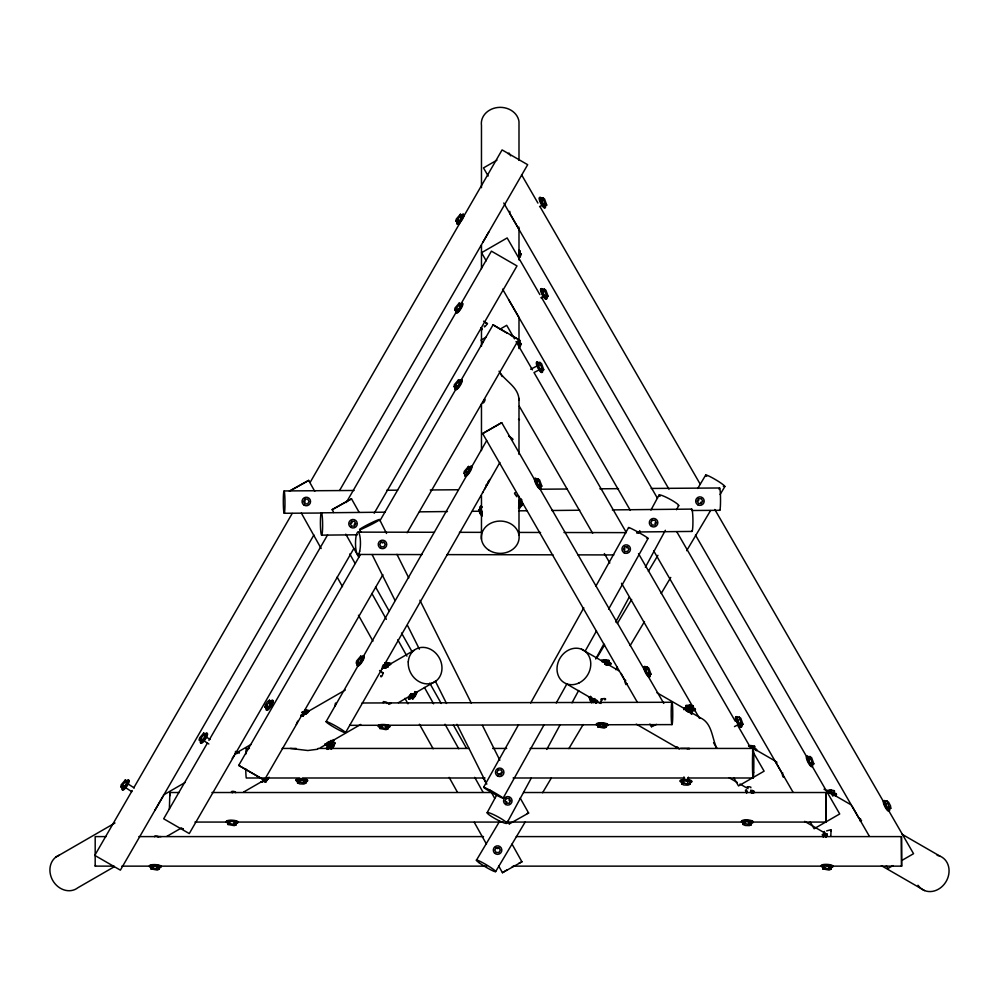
<?xml version="1.0" encoding="UTF-8"?>
<svg xmlns="http://www.w3.org/2000/svg" width="999" height="999" viewBox="0 0 999 999"><rect width="100%" height="100%" fill="white"/><g stroke="black" fill="none" stroke-linecap="round" stroke-linejoin="round"><path stroke-width="1.5" d="M169.368 809.115L169.88 792.519L179.233 792.519M518.993 399.925C518.618 387.425 506.231 381.768 500.012 372.752M480.307 512.862L481.968 514.585L480.357 513.086M518.918 227.135L518.843 229.083L509.977 213.724L509.79 211.313M150.936 868.893L151.061 866.583L152.997 865.733L157.143 865.883L159.353 866.895L159.228 869.192L157.293 870.054L150.936 868.893L152.884 868.031L159.228 869.192M152.884 868.031L152.997 865.733M157.03 868.193L157.143 865.883M227.897 824.475L228.022 822.177L229.957 821.315L234.103 821.478L236.313 822.477L236.189 824.787L234.253 825.636L227.897 824.475L229.845 823.626L236.189 824.787M229.845 823.626L229.957 821.315M235.377 753.87L235.502 751.36M233.991 823.775L234.103 821.478M297.502 782.866L297.615 780.569L299.55 779.707L303.696 779.869L305.906 780.881L305.794 783.179L303.846 784.028L299.7 783.878L297.502 782.866L299.438 782.017L305.794 783.179M299.438 782.017L299.55 779.707M302.635 712.537L304.97 712.262L305.107 709.752L308.766 710.426L308.928 711.5M303.584 782.167L303.696 779.869M379.732 728.483L379.845 726.41L381.78 725.549L385.926 725.711L388.136 726.723L388.024 728.795L386.089 729.645L379.732 728.483L381.68 727.634L388.024 728.795M381.68 727.634L381.78 725.549M386.863 664.847L386.975 662.587L390.646 663.249L390.796 664.335M385.826 727.784L385.926 725.711M597.827 726.91L597.926 724.799L599.875 723.938L606.218 725.099L606.118 727.222L604.183 728.071L597.827 726.91L599.762 726.061L606.118 727.222M599.762 726.061L599.875 723.938M600.923 703.446L601.148 698.863M605.019 662.025L605.132 659.715L608.803 660.389L608.953 661.463M603.908 726.211L604.02 724.1M608.803 660.389L608.691 662.699L606.243 662.25M681.68 783.978L681.805 781.493L683.741 780.631L687.886 780.793L690.097 781.792L689.972 784.29L688.024 785.139L683.878 784.989L681.68 783.978L683.616 783.129L689.972 784.29M685.926 708.204L686.051 705.481L689.572 705.082L693.244 705.756L693.393 706.83M683.616 783.129L683.741 780.631M683.803 779.957L683.953 776.885M689.435 707.804L689.572 705.082M687.762 783.278L687.886 780.793M688.249 780.244L688.411 777.16M691.558 714.06L691.795 709.44M693.106 708.466L693.244 705.756M743.006 824.45L743.131 821.965L745.067 821.103L749.213 821.265L751.423 822.264L751.298 824.762L749.362 825.611L745.217 825.461L743.006 824.45L744.942 823.601L751.298 824.762M744.942 823.601L745.067 821.103M750.761 748.276L750.898 745.554L754.57 746.228L754.72 747.302M749.088 823.75L749.213 821.265M754.432 748.938L754.57 746.228M822.764 868.893L822.889 866.395L824.824 865.546L828.97 865.696L831.18 866.707L831.056 869.192L829.12 870.054L822.764 868.893L824.699 868.031L831.056 869.192M824.699 868.031L824.824 865.546M830.519 792.707L830.656 789.997L834.327 790.659L834.477 791.732M828.845 868.193L828.97 865.696M830.806 835.913L831.106 829.757M834.19 793.381L834.327 790.659M326.985 744.979L327.235 743.706M327.222 745.129L329.158 741.932M330.169 741.72L328.172 745.754M330.706 742.195C330.894 743.443 327.947 747.302 327.997 744.767M331.668 742.819C331.468 745.254 331.968 740.883 330.269 743.643M330.257 741.832L332.005 743.78M519.18 501.635L519.043 502.297M126.324 784.277L126.324 782.891M270.18 703.246L270.579 704.095M270.717 703.433L269.068 706.343M329.982 745.067L328.646 745.616A2.535 0.649 -57.1 0 0 330.482 742.981C332.305 741.395 329.757 746.94 328.421 745.903M461.401 217.607L461.376 218.044M457.817 386.188L457.105 385.989M460.127 383.179L460.002 383.841M784.165 776.623L783.166 777.01L782.567 775.736A2.535 1.149 86.5 0 1 782.504 773.938L782.504 773.376A2.285 0.849 71 0 1 782.679 772.702M120.941 786.95L121.166 784.852L125.35 779.932L127.447 781.28L127.223 783.391L125.012 786.9L123.039 788.311L120.941 786.95L125.125 782.03L125.35 779.932M199.3 740.097L199.538 737.999L203.721 733.079L205.806 734.427L205.582 736.538L201.398 741.458L199.3 740.097L203.484 735.177L203.721 733.079M265.022 707.23L265.247 705.119L267.457 701.61L269.43 700.199L271.528 701.548L271.291 703.658L269.093 707.167L267.108 708.578L265.022 707.23L269.206 702.309L269.43 700.199M267.108 708.578L267.345 706.468M356.368 663.136L356.593 661.038L360.776 656.118L362.562 657.267L362.325 659.365L360.115 662.886L358.142 664.285L356.368 663.136L360.552 658.216L360.776 656.118M455.969 221.278L456.206 219.168L460.389 214.248L462.325 215.497L462.1 217.607L459.89 221.116L457.917 222.527L455.969 221.278L460.152 216.358L460.389 214.248M454.77 310.127L454.995 308.029L459.178 303.109L461.151 304.383L460.926 306.493L458.716 310.002L456.743 311.413L454.77 310.127L458.941 305.207L459.178 303.109M454.158 386.788L454.383 384.677L458.566 379.757L460.502 381.019L460.277 383.117L458.066 386.638L456.093 388.037L454.158 386.788L458.341 381.868L458.566 379.757M464.048 473.489L464.285 471.378L468.469 466.458L470.204 467.582L469.98 469.692L467.769 473.201L465.796 474.612L464.048 473.489L468.231 468.568L468.469 466.458M234.353 755.157L232.23 758.403M627.047 683.791L625.936 684.615L625.199 682.754A2.298 0.849 71 0 1 624.962 680.769L625.262 680.344A2.21 0.824 71 0 1 625.749 680.494M106.106 836.6L95.192 836.6L95.18 866.121L114.048 866.145M95.33 866.145L95.479 865.171M481.855 514.697L482.08 514.185M746.753 791.707L746.64 792.482M823.438 836.45L823.688 836.151M826.598 834.003L826.61 835.152M901.448 836.6L901.585 866.145L901.448 836.6L516.258 836.6M542.994 204.008L541.883 200.499M536.875 481.543L536.888 482.13M825.848 792.519L825.998 822.065L825.848 792.519L523.576 792.519M484.29 326.049L484.453 326.973L485.989 325.499A2.21 0.824 -49 0 0 486.85 323.264A2.285 0.849 -49 0 0 485.964 323.376M482.929 402.222C482.967 405.469 486.813 397.277 484.115 399.762M519.967 345.879L519.905 344.755M326.336 743.693L326.511 744.667M326.573 743.843L326.448 744.505L328.671 741.633M326.998 743.556L327.372 745.179L329.732 741.87M327.759 744.617L327.635 745.279L329.995 741.733A2.535 0.649 -57.1 0 1 328.296 744.792A2.535 0.649 -57.1 0 1 327.123 744.954M329.495 741.708L327.135 745.017M331.293 743.318L331.356 742.494L330.657 743.244M331.768 743.631L331.518 742.719L328.571 745.941M518.893 504.108L519.805 502.035L518.931 501.648A2.535 0.649 -57.1 0 1 519.005 503.409M204.982 736.6L203.696 738.81M459.365 308.304L460.227 306.493M460.202 306.93L460.177 306.031M361.626 659.365L361.413 660.252M458.042 385.814L459.577 383.117M469.255 470.117L468.943 469.33M519.68 502.697L519.505 501.723M297.665 721.141L296.503 724.063A2.185 0.799 -70 0 1 296.216 724.412M388.361 663.299L389.36 663.86L388.174 663.199M334.028 744.892L332.355 747.564L331.268 747.751A2.535 0.649 -57.1 0 1 330.756 747.764M861.563 820.454L860.389 821.303L859.677 818.793M482.554 492.819L489.735 479.47M461.288 217.994L460.939 218.981M361.526 659.752L361.151 660.739M328.921 741.782L326.273 744.517M330.632 743.456L330.644 742.032M333.678 744.854L333.229 745.791M333.728 745.466L334.028 744.63L333.167 746.44A2.535 0.649 -57.1 0 0 333.953 744.792M415.047 694.892L415.359 693.793A2.535 0.649 -57.1 0 1 415.072 694.755M519.055 502.872L518.843 501.985M264.673 781.792L265.684 782.205L269.031 777.197M519.905 257.392L521.316 254.146L519.205 252.784M331.531 745.004L332.929 741.758L335.214 743.231L331.393 749.325L329.108 747.839L331.531 745.004L333.816 746.478M519.917 347.028L521.316 343.793L519.155 342.395M411.9 698.476L412.899 698.875L415.322 696.041L416.72 692.794L414.785 691.545M518.493 508.116L519.492 508.516L522.852 503.508M415.147 695.354L415.497 693.743M126.798 784.577L126.236 785.564M519.605 256.231L519.043 257.218A2.535 0.649 -57.1 0 0 519.63 256.081M459.278 383.953L458.716 384.94M519.83 346.016L519.268 347.003M469.455 470.829L468.893 471.803M330.869 743.618L330.544 744.755M330.856 744.255L331.119 742.344L330.132 742.919M519.005 503.484L519.555 501.81M487.15 812.674L496.79 794.879M638.336 533.341L639.81 530.606M650.936 510.064L659.078 495.005M506.793 823.313A11.164 1.486 28.4 0 0 492.707 814.222A11.164 1.486 28.4 0 0 491.421 816.445A11.164 1.486 28.4 0 0 506.793 823.313L531.243 778.134M546.803 749.375L560.152 724.725M572.002 702.821L578.671 690.496M595.716 659.003L603.871 643.943M615.721 622.027L629.07 597.39M645.366 567.257L665.371 530.294M676.498 509.752L678.721 505.644M483.616 787.299L518.531 724.737M530.681 702.971L583.803 607.779M595.953 586.026L628.583 527.547M503.121 798.176A11.164 0.637 29.2 0 0 488.773 789.547A11.164 0.637 29.2 0 0 488.211 790.484A11.164 0.637 29.2 0 0 503.121 798.176L544.105 724.737M556.243 702.984L566.87 683.94M585.089 651.298L596.478 630.906M608.616 609.14L648.089 538.424M488.848 231.88L482.829 242.345M326.111 721.64L357.767 666.233M363.161 656.78L466.608 475.711M471.241 467.594L486.675 440.571M345.504 732.717A11.164 0.974 29.7 0 0 331.381 723.676A11.164 0.974 29.7 0 0 330.544 725.137A11.164 0.974 29.7 0 0 345.504 732.717L482.904 492.195M484.453 489.485L499.887 462.462M132.23 790.509L94.78 855.381L120.38 870.154L313.886 534.989M133.791 787.799L292.195 513.461M310.14 482.38L459.952 222.902M463.848 216.134L502.085 149.912L527.672 164.698L339.635 490.397M207.38 743.106L163.686 818.793L189.273 833.566L353.921 548.389M208.941 740.396L327.547 534.964M346.266 502.534L456.293 311.975M460.976 303.858L491.408 251.149L516.995 265.934L374.2 513.249M382.917 574.7L264.323 780.132L238.699 765.396L360.414 554.57M379.92 520.779L456.393 388.336M460.289 381.581L493.069 324.825L518.681 339.548L407.105 532.804M267.919 778.671L265.909 780.843L267.757 778.82A2.535 0.649 -57.1 0 1 267.395 779.295M519.73 346.353L519.118 347.327M521.74 504.994L519.617 507.105L521.578 505.157A2.535 0.649 -57.1 0 1 519.28 507.105M154.82 810.426L162.949 796.415M476.448 860.189L499.525 821.415M596.64 658.279L604.595 644.904M617.332 623.513L631.655 599.45M648.376 571.366L657.929 555.319M697.727 488.461L705.681 475.087M495.629 871.615L525.087 822.14M542.594 792.719L551.348 778.009M568.868 748.588L583.191 724.525M595.928 703.134L597.514 700.449M615.821 669.692L617.419 667.02M630.157 645.629L644.48 621.565M661.201 593.481L670.754 577.434M686.663 550.686L710.551 510.576M720.104 494.53L724.874 486.501M125.961 784.702L125.325 785.664M126.061 784.764L124.388 786.6M519.355 346.353L519.043 346.853A2.535 0.649 -57.1 0 0 519.33 346.278M267.22 779.17L267.52 778.671A2.535 0.649 -57.1 0 1 267.145 779.145M468.731 471.004L467.42 472.702M468.806 471.053L466.995 473.051M361.076 660.689L360.439 661.65M521.191 504.895L520.879 505.394A2.535 0.649 -57.1 0 0 521.178 504.82M411.101 694.13L411.413 693.643A2.535 0.649 -57.1 0 0 411.101 694.218L411.438 693.643M412.362 693.818L410.527 695.729A2.535 0.649 -57.1 0 0 411.113 696.053L412.125 695.042M410.601 695.903L412.587 693.968M519.118 257.692L519.905 255.107M331.056 744.817L330.394 745.729M414.86 695.853L413.024 697.464A2.535 0.649 -57.1 0 0 413.673 696.865M460.626 219.48L459.041 220.916M518.931 257.829L519.83 256.381A2.535 0.649 -57.1 0 1 518.831 257.879M265.796 780.768L267.457 779.32M330.344 744.617L329.558 745.953M329.795 746.103L331.131 744.43L330.357 745.941M330.931 745.679L331.268 745.217A2.535 0.649 -57.1 0 1 330.819 745.716M521.278 505.644L519.555 506.93M412.287 694.455L410.564 695.741M414.685 696.003L413.024 697.464L414.348 696.478A2.535 0.649 -57.1 0 0 414.635 696.003M235.776 792.657L235.339 791.982M302.847 714.422L305.794 713.786M303.022 715.771L302.872 714.834L304.046 714.522M385.914 667.632L385.052 667.794A2.535 0.649 2.9 0 1 384.84 666.92A2.535 0.649 2.9 0 1 387.749 666.795L385.102 666.845L384.94 667.894M384.702 667.819L385.939 667.17M606.381 663.311L604.695 663.149L607.142 663.536L606.992 664.385L605.019 663.636L606.967 664.859M687.312 709.765L690.247 709.39L691.758 710.326M691.62 712.874L691.583 713.723M831.455 793.805A2.535 0.649 2.9 0 1 832.754 794.854C831.568 793.094 833.353 794.942 832.579 795.504M832.854 794.954L832.829 795.516A2.535 0.649 2.9 0 0 831.418 794.38M333.579 512.499L332.305 509.465L351.511 498.826L359.141 512.362M351.511 498.826L332.055 509.79M637.437 702.422L482.604 433.504L501.698 422.652L535.202 480.694M501.698 422.652L482.355 433.816M385.327 666.845L384.877 666.233L387.125 665.946M605.794 664.422L607.18 664.81A2.535 0.649 2.9 0 0 607.205 664.073L607.367 663.836A2.535 0.649 2.9 0 0 604.62 663.436M507.642 821.303L509.428 823.688M520.229 798.139L528.621 813.036L509.165 824M649.912 724.025L651.46 726.723L654.095 724.725M266.883 779.632L266.221 780.369M520.541 505.856L519.88 506.593M520.741 505.981L520.079 506.718M330.032 743.481L330.369 743.081A2.535 0.649 -57.1 0 0 330.257 741.758M332.829 746.915L332.168 747.639L332.829 746.915A2.535 0.649 -57.1 0 1 332.342 747.414M410.139 695.541L411.65 694.043A2.535 0.649 -57.1 0 1 411.226 694.567M459.577 309.116L458.916 309.84M621.091 673.351L625.037 680.606M265.01 778.833L263.399 780.719L265.684 782.205M412.25 695.516L411.613 696.128L412.187 695.704M410.152 695.629A2.535 0.649 -57.1 0 0 410.839 695.029L412.237 693.731L410.339 695.679M593.431 699.013A2.535 0.649 62.9 0 0 595.367 700.699L594.305 700.823L592.931 698.651L593.98 700.024M746.615 791.121L746.815 792.756L746.802 791.146M823.563 835.564L823.576 836.7L823.738 835.589M326.785 743.631L325.949 744.255M330.856 743.381L331.68 742.756M331.094 743.531L331.918 742.919M331.331 743.693L332.155 743.069A2.535 0.649 -57.1 0 0 331.481 743.593M410.776 694.792L410.04 695.479M330.182 742.931L330.969 742.294M412.013 695.591L411.376 696.116M542.994 291.82L543.006 292.957M538.998 485.364L538.561 485.239M830.693 831.018L831.068 830.544A2.185 0.799 -10 0 0 830.082 829.957L826.635 830.881M314.747 491.308L308.654 480.407L289.535 491.196M498.638 865.896L502.447 872.701L507.18 869.754M512.025 844.105L521.928 861.812L502.447 872.701M482.067 516.246L479.957 513.399L478.708 509.89L479.557 509.215M589.934 696.803L589.073 697.477L591.733 702.884M746.303 789.635L745.454 790.309L746.29 792.644M823.226 837.1L822.389 834.752L823.251 834.078M832.704 795.416L832.791 795.104A2.535 0.649 2.9 0 0 831.43 794.093M410.926 694.892L410.04 695.479M332.168 743.306L331.568 743.843L331.593 742.644M411.151 694.717L412.15 693.681A2.535 0.649 -57.1 0 1 409.927 695.816M458.091 309.702L458.778 309.228L457.954 309.852M268.843 706.73L268.019 706.755M382.005 672.789L382.829 673.064A2.36 0.862 -70 0 1 382.417 675.162L381.905 676.136A2.185 0.799 -70 0 1 380.894 676.71L380.681 676.148A2.36 0.862 -70 0 1 380.681 675.699M289.448 491.058L308.654 480.407M518.631 339.585L510.601 335.164M238.699 765.396L264.323 780.132M496.953 160.14L483.491 167.907L488.174 176.011M508.154 153.671L509.09 153.134L510.639 155.832M486.138 337.187L481.106 340.097L482.667 342.794M499.712 329.345L506.705 325.312L514.497 338.823M55.707 857.217L114.972 823.001M163.461 795.004L185.015 782.554M234.852 753.783L251.011 744.455M300.849 715.671L345.304 690.009M381.668 669.018L413.998 650.349M114.261 866.745L77.885 887.736A18.906 16.159 60 0 1 52.722 880.419A18.906 16.159 60 0 1 59.378 855.144M166.783 836.413L181.606 827.859M243.569 792.082L267.807 778.084M320.342 747.764L360.751 724.425M398.464 702.659L436.188 680.881M892.994 865.571L887.961 868.468L886.4 865.771M902.334 860.176L913.548 853.695L888.611 810.501M512.025 866.995L514.56 865.584M656.555 724.375L651.46 726.723M542.832 197.74L540.759 198.813L540.983 201.224L542.919 204.895L544.63 206.144L546.715 205.07L544.542 198.988L542.832 197.74L545.004 203.821L546.715 205.07M540.983 201.224L543.069 200.15M539.56 206.581L542.307 205.182M542.919 204.895L545.004 203.821M544.23 289.036L542.145 290.097L542.382 292.52L544.318 296.179L546.028 297.44L548.114 296.366L545.941 290.284L544.23 289.036L546.403 295.117L548.114 296.366M542.382 292.52L544.467 291.446M540.958 297.877L543.706 296.466M544.318 296.179L546.403 295.117M539.847 362.375L537.874 363.399L538.099 365.809L540.047 369.48L541.758 370.729L543.731 369.717L541.558 363.636L539.847 362.375L542.02 368.469L543.731 369.717M530.669 369.243L537.462 365.759M538.099 365.809L540.072 364.797M539.448 369.755L534.003 372.54L626.048 532.03M540.047 369.48L542.02 368.469M537.924 478.796L536.038 479.757L536.276 482.18L538.211 485.839L539.922 487.1L541.808 486.126L539.635 480.044L537.924 478.796L540.097 484.877L541.808 486.126M478.708 509.89L480.756 508.828L482.017 512.35L479.957 513.399M536.276 482.18L538.161 481.206M538.211 485.839L540.097 484.877M647.14 666.97L645.292 667.919L645.529 670.341L647.464 674L649.175 675.262L651.023 674.313L648.851 668.231L647.14 666.97L649.313 673.051L651.023 674.313M645.529 670.341L647.377 669.392M590.334 700.986L592.345 699.949L593.756 701.847M647.464 674L649.313 673.051M739.123 717.045L737.062 718.094L737.299 720.504L739.235 724.175L740.946 725.424L742.994 724.375L740.833 718.293L739.123 717.045L741.295 723.126L742.994 724.375M737.299 720.504L739.347 719.455M734.465 726.598L738.611 724.462M739.235 724.175L741.295 723.126M518.968 863.211L521.928 861.812M809.952 756.505L807.891 757.567L808.129 759.977L810.064 763.648L811.775 764.897L813.835 763.848L811.663 757.766L809.952 756.505L812.125 762.587L813.835 763.848M808.129 759.977L810.177 758.928M810.064 763.648L812.125 762.587M886.887 800.948L884.839 802.01L887.012 808.091L888.71 809.34L890.771 808.291L890.534 805.868L888.598 802.209L886.887 800.948L889.06 807.042L890.771 808.291M822.389 834.752L824.637 833.603M885.064 804.42L887.124 803.371M887.012 808.091L889.06 807.042M384.865 666.495L388.211 666.358M384.827 667.207L385.951 666.932M384.802 667.682L385.926 667.394M302.909 715.321L303.159 715.209A2.535 0.649 2.9 0 1 303.921 714.322M302.897 715.584L303.147 715.471A2.535 0.649 2.9 0 1 303.908 714.585M603.159 660.801L606.942 660.789M691.708 710.177L688.049 709.69L687.312 710.764M691.945 710.077A2.535 0.649 2.9 0 0 689.048 709.103A2.535 0.649 2.9 0 0 687.662 710.102L687.849 710.776M687.387 710.476L687.637 710.351A2.535 0.649 2.9 0 1 689.035 709.39A2.535 0.649 2.9 0 1 691.932 710.364M691.92 710.651A2.535 0.649 2.9 0 0 689.01 709.665A2.535 0.649 2.9 0 0 687.624 710.676L687.374 710.751A2.535 0.649 2.9 0 1 690.584 710.651A2.535 0.649 2.9 0 1 691.87 711.5M691.246 713.423L690.596 712.886M382.13 726.061L381.993 726.723M299.65 780.444L303.434 780.419M153.084 866.458L154.77 866.046M745.167 821.715L746.29 821.44M750.873 787.811C752.235 786.45 744.717 786.375 747.801 787.462M527.172 813.511L528.621 813.036M410.951 696.066L411.176 695.978A2.535 0.649 -57.1 0 0 412.762 693.993M330.269 742.082L328.097 745.641M687.749 705.794L691.246 705.806M828.833 790.709L832.329 790.721M303.259 713.373L304.121 713.211M688.561 709.015L687.362 709.914L691.745 710.614M687.337 710.202L691.683 710.739M687.624 710.639L691.158 710.739L691.683 711.738M600.224 724.55L601.086 724.3M153.734 866.133L152.984 866.495M745.416 821.715L746.84 821.415M317.719 749.225L307.842 750.511L290.484 748.476M687.125 748.763L688.811 748.613A2.185 0.799 -10 0 1 689.585 748.813M303.946 712.799L303.496 712.874A2.535 0.649 2.9 0 0 303.022 712.924M604.295 660.289L603.096 660.863L604.632 660.214L607.517 660.876L603.159 660.863M603.783 660.826L605.968 660.814M306.331 713.573L302.909 714.01M304.083 713.998L302.959 714.285L304.071 714.26M688.736 705.669L687.861 705.818L690.958 705.806L689.285 705.644M687.986 710.826L691.658 711.313M687.974 711.101L691.645 711.588M687.961 711.388L691.658 712.312M687.949 711.675L691.608 712.162M829.819 790.571L828.945 790.733L832.042 790.709L830.943 790.571M304.108 713.436L302.984 713.761L303.084 714.722A2.535 0.649 2.9 0 1 302.809 714.035A2.535 0.649 2.9 0 1 305.232 713.786M384.64 662.849L386.975 662.587M605.132 659.715L601.623 660.114L601.773 661.188M748.563 745.828L750.898 745.554M830.656 789.997L827.147 790.396L827.297 791.47M603.508 698.651L604.607 698.613M691.783 708.766C692.382 709.939 686.488 708.778 687.362 709.59M601.086 724.387L604.27 724.849M300.761 780.157L301.898 780.157M154.208 866.17L157.205 866.57M680.594 748.476L689.41 748.476M321.403 512.824L385.202 512.175M419.43 511.838L447.44 511.55M472.327 511.301L480.107 511.226M519.018 510.839L526.798 510.751M551.685 510.501L579.695 510.227M612.375 509.902L691.72 509.103M321.628 535.152A11.164 1.099 89.4 0 0 322.415 518.406A11.164 1.099 89.4 0 0 320.504 518.394A11.164 1.099 89.4 0 0 321.628 535.152L357.417 534.79M637.487 531.98L691.945 531.431M284.078 490.946L354.071 490.472M386.738 490.247L397.627 490.172M430.294 489.96L458.291 489.76M540.734 489.198L567.182 489.023M599.837 488.798L618.506 488.673M651.173 488.449L719.617 487.987M284.228 513.274A11.164 0.837 89.6 0 0 284.827 496.54A11.164 0.837 89.6 0 0 283.391 496.528A11.164 0.837 89.6 0 0 284.228 513.274L321.553 513.024M691.77 510.501L719.767 510.314M157.33 836.625L161.089 836.625M362.05 702.984L671.952 702.272M349.65 725.336L379.233 725.274M388.574 725.249L597.252 724.774M606.593 724.75L672.002 724.612A11.164 0.774 89.9 0 0 672.639 707.854A11.164 0.774 89.9 0 0 671.291 707.854A11.164 0.774 89.9 0 0 672.002 724.612M246.291 748.438L249.413 748.438M282.155 748.438L296.191 748.438M318.019 748.438L469.28 748.438M492.669 748.438L506.693 748.438M530.094 748.438L753.071 748.438M299.475 777.996L246.466 777.996A14.885 0.687 -90 0 1 245.742 768.805M302.597 777.996L485.039 777.996M513.099 777.996L684.627 777.996M687.749 777.996L753.234 777.996M211.95 792.519L492.407 792.519M194.955 822.065L227.685 822.065M237.025 822.065L503.471 822.065M506.58 822.065L743.418 822.065M752.759 822.065L825.998 822.065M138.861 836.6L483.504 836.6M121.841 866.145L149.912 866.145M160.827 866.145L486.763 866.145M513.274 866.145L822.052 866.145M832.966 866.145L901.585 866.145M358.004 532.13L434.465 532.267M459.428 532.317L481.268 532.355M518.718 532.43L540.559 532.467M563.96 532.517L626.373 532.629M357.967 554.457L421.94 554.582M446.903 554.62L552.996 554.82M577.971 554.87L613.848 554.932M604.682 663.386L607.317 663.96M604.67 663.636L607.305 664.198M304.658 713.448L306.331 713.611M601.635 724.362L603.746 724.65M746.84 821.528L748.963 821.702M826.598 865.971L828.271 866.133M305.17 710.252L307.392 710.751M387.699 666.033L384.877 666.271L384.965 667.419M689.71 708.778L691.745 709.615M689.535 712.175L691.583 712.724M305.394 710.326L306.93 710.589M305.382 710.589L306.481 710.464M686.088 780.956L687.187 781.218M747.414 821.553L748.513 821.69M155.345 866.17L156.88 866.433M482.067 514.585L481.168 514.223M595.317 699.874L595.829 700.311L595.117 699.987M595.591 700.561L594.03 698.726L594.73 699.025M826.772 834.315L826.76 836.3M751.548 746.091L753.246 746.69M826.685 833.69A2.535 0.649 62.9 0 0 826.697 834.352L826.56 835.763A2.535 0.649 62.9 0 1 826.548 833.828M605.869 662.986L607.592 664.772A2.535 0.649 2.9 0 0 605.894 664.235M605.806 664.185L607.092 664.535M690.097 712.512L691.57 713.011M388.199 666.595L384.99 666.945M751.748 746.465L753.034 746.815A2.535 0.649 2.9 0 0 751.835 746.54M827.746 865.933L829.257 866.695M304.97 712.262L307.417 712.712M236.726 751.585L239.173 752.035L239.323 753.109M169.88 792.519L170.33 795.566M519.305 501.598L518.956 501.423A2.535 0.649 -57.1 0 1 519.093 502.734M606.743 664.872L605.781 664.672A2.535 0.649 2.9 0 1 606.455 664.822M388.349 663.536L389.36 663.848M831.855 794.392L832.816 794.804M687.187 781.106L688.136 781.63M385.227 726.048L385.989 726.398M302.997 780.194L303.758 780.556M602.097 700.336L601.485 699.35A2.36 0.862 -10 0 1 603.384 698.601M237.175 752.085L237.637 752.796A2.535 0.649 2.9 0 0 237.025 752.672M520.304 253.746L521.316 254.146M520.317 343.381L521.316 343.793M518.493 419.255L519.492 419.667M415.721 692.394L416.72 692.794M334.215 742.831L335.214 743.231M605.844 663.898L607.579 664.747M607.08 664.772L606.755 664.635A2.535 0.649 2.9 0 0 607.392 663.91M687.674 709.827A2.535 0.649 2.9 0 1 687.724 708.953A2.535 0.649 2.9 0 1 691.133 709.04L691.758 709.327M237.312 752.459L237.837 752.746A2.535 0.649 2.9 0 0 237.038 752.409M690.734 713.536A2.535 0.649 2.9 0 1 691.595 713.823L691.545 713.573M158.366 836.638L156.843 836.088A2.21 0.824 11 0 0 154.483 836.463A2.285 0.849 11 0 0 154.52 836.687M595.229 699.7L595.991 700.174A2.535 0.649 62.9 0 1 595.679 699.912M776.972 762.237L775.249 761.338L782.504 773.938M507.33 333.291L500.736 329.458M581.568 649.225L619.28 670.991M656.992 692.769L700.099 717.657M748.588 745.654L775.536 761.213M824.025 789.21L850.961 804.757M902.147 834.315L939.859 856.081M566.221 683.703L599.887 703.134M636.263 724.138L679.37 749.025M729.208 777.796L737.287 782.467M739.984 784.015L748.064 788.686M750.749 790.234L754.794 792.569M804.632 821.353L826.185 833.79M881.418 865.671L924.512 890.559M499.775 328.896L493.069 324.825M700.311 717.781C712.262 723.226 711.85 737.874 716.695 748.064M460.152 216.358L462.1 217.607M457.954 219.867L459.89 221.116M458.941 305.207L460.926 306.493M483.616 321.178L487.524 323.701M456.743 308.728L458.716 310.002M458.341 381.868L460.277 383.117M456.131 385.389L458.066 386.638M468.231 468.568L469.98 469.692M520.004 504.445L521.915 505.681M466.021 472.077L467.769 473.201M360.552 658.216L362.325 659.365M379.558 670.529L383.404 673.014M415.322 696.041L413.374 694.78L410.964 697.627L412.899 698.875M358.341 661.738L360.115 662.886M269.206 702.309L271.291 703.658M266.995 705.818L269.093 707.167M203.484 735.177L205.582 736.538M206.131 736.925L210.015 739.422M265.809 777.884L268.094 779.357M201.286 738.698L203.371 740.047M203.659 740.634L208.841 743.98M125.125 782.03L127.223 783.391M127.772 783.765L134.241 787.949M122.914 785.551L125.012 786.9M125.3 787.487L131.768 791.67M595.204 700.636L593.831 698.838A2.535 0.649 62.9 0 0 595.741 700.749A2.535 0.649 62.9 0 1 594.28 698.588M594.992 700.749L593.618 698.938M739.497 723.626L739.31 723.288M860.801 819.305L858.815 817.931L852.097 806.28M753.171 790.796L753.758 791.658L752.447 790.559M515.372 492.907L514.797 492.807A2.185 0.799 50 0 0 514.785 493.956L516.858 496.765L516.695 495.104M607.105 664.298L607.33 664.834A2.535 0.649 2.9 0 0 605.881 664.472M303.047 715.247L303.197 714.422A2.535 0.649 2.9 0 1 303.184 713.648A2.535 0.649 2.9 0 1 306.493 713.686M752.634 790.796L753.795 792.057M753.721 791.683L752.934 790.921A2.535 0.649 62.9 0 0 753.683 791.92M595.017 699.475L594.143 698.676A2.535 0.649 62.9 0 0 595.829 700.774M591.858 702.197L590.259 699.637M538.049 485.502L537.474 484.827M753.333 792.294L752.197 790.646A2.535 0.649 62.9 0 0 753.795 792.657M753.096 792.419L751.96 790.771M752.859 792.532L751.723 790.883A2.535 0.649 62.9 0 0 753.059 792.719M752.634 792.657L751.248 790.484M752.397 792.769L751.023 790.609M591.533 701.81L590.671 700.449M592.02 701.985L591.158 700.848M887.087 807.204L885.801 804.819M540.022 368.631L539.16 367.27M591.957 701.598L591.371 700.749M480.706 327.784L482.117 329.682M751.598 792.219L750.786 790.721M751.36 792.344L750.786 791.37A2.535 0.649 62.9 0 0 751.81 792.869M481.093 513.736L480.519 512.749M594.817 699.6L594.243 698.626M593.468 699.675L594.742 700.986L594.73 699.849M593.556 700.237L592.981 699.263M593.056 699.887L592.769 699.375A2.535 0.649 62.9 0 0 594.368 701.385M544.093 294.905L543.294 293.406M809.04 760.863L809.752 762.412M537.986 484.565L537.187 483.066M521.553 174.738L537.924 203.084M540.259 207.13L700.024 483.841M714.822 509.49L883.166 801.061M503.758 203.009L668.968 489.173M695.466 535.064L869.255 836.076M539.86 294.593L507.155 237.937L481.555 252.71L486.226 260.814M541.421 297.29L657.467 498.289M676.935 532.017L807.005 757.292M811.675 765.396L839.709 813.96L814.123 828.733L810.226 821.99M502.584 289.136L630.319 510.364M653.683 550.836L793.094 792.307M516.058 341.533L532.442 369.905M638.523 553.646L735.252 721.178M737.587 725.224L750.848 748.189M752.409 750.898L764.11 771.166L738.523 785.938L733.84 777.834M499.05 371.166L502.172 376.573M519.33 406.293L592.657 533.291M604.358 553.558L609.815 563.011M621.515 583.279L699.512 718.381M713.561 742.707L716.683 748.114M539.098 487.437L644.305 669.667M648.201 676.41L663.786 703.408M508.791 299.825L518.993 317.52L518.993 348.614M345.791 534.165L358.778 557.192M375.574 586.987L389.31 611.363M401.523 633.041L412.212 651.997M429.77 683.154L441.221 703.471M453.434 725.137L466.421 748.164M483.216 777.959L486.263 783.378M490.084 790.147L494.667 798.276M349.787 553.97L355.12 563.498M371.878 593.468L386.351 619.343M397.777 639.785L406.918 656.131M424.438 687.449L433.578 703.796M445.005 724.238L458.716 748.75M474.712 777.359L483.091 792.344M301.348 513.099L321.154 548.526M337.15 577.122L342.482 586.663M358.479 615.259L372.952 641.146M404.945 698.351L407.992 703.808M419.418 724.238L433.129 748.75M449.125 777.359L457.505 792.344M474.263 822.302L486.451 844.105M542.407 203.147L541.895 202.11M738.723 722.439L738.024 720.903M538.985 368.007L538.473 366.97M752.422 790.534L753.795 792.332A2.535 0.649 62.9 0 1 752.472 790.496M646.865 672.302L646.353 671.266M379.583 519.555L386.526 533.466M396.953 554.333L408.778 577.984M419.905 600.249L471.341 703.196M482.467 725.461L499.85 760.239M359.603 529.545L360.989 532.33M372.115 554.582L395.055 600.499M407.567 625.536L419.393 649.188M435.377 681.193L446.503 703.446M456.93 724.312L486.825 784.14M383.191 702.659L383.354 701.585L385.327 701.885A2.21 0.824 11 0 1 387.013 703.496M590.884 700.349L590.646 699.824A2.535 0.649 62.9 0 0 590.909 700.311M808.715 761.675L808.291 760.664M536.913 483.853L536.488 482.829M480.094 512.562L479.982 511.288M479.882 511.85L479.87 510.701L480.069 512.337A2.535 0.649 62.9 0 1 480.044 510.414M591.508 697.614L592.345 699.949M691.608 713.161L691.408 712.287L689.547 711.887A2.535 0.649 2.9 0 1 691.808 712.911M541.708 201.623L541.558 200.824M594.705 699.874L594.83 700.898A2.535 0.649 62.9 0 1 594.155 700.961A2.535 0.649 62.9 0 1 592.744 698.638M686.051 705.481L686.213 706.555M518.993 160.414L518.993 121.528A18.906 16.159 0 0 0 497.927 107.467A18.906 16.159 0 0 0 481.468 125.474L481.468 187.687M518.993 228.846L518.993 259.952M518.993 398.389L518.993 454.383M518.993 496.366L518.993 535.252M481.468 245.242L481.468 268.569M481.468 327.672L481.468 346.341M481.468 403.883L481.468 450.549M481.468 495.654L481.468 539.198M232.43 792.744A2.298 0.849 11 0 1 231.456 791.807A2.21 0.824 11 0 1 232.942 791.333A2.21 0.824 11 0 1 235.277 791.97M604.832 699.899A2.36 0.862 -10 0 0 605.219 699.675L605.594 699.2A2.36 0.862 -10 0 0 604.545 698.551M488.174 481.53A2.21 0.824 -49 0 1 488.399 482.492L487.537 483.853A2.21 0.824 -49 0 1 486.001 485.002M245.841 754.058A14.885 0.687 -90 0 1 246.478 748.476M937.124 855.306A18.906 16.159 -60 0 1 945.666 882.242A18.906 16.159 -60 0 1 918.019 885.239M719.205 489.473A11.164 0.837 89.6 0 1 720.504 497.702A11.164 0.837 89.6 0 1 719.542 509.94M706.693 476.348A11.164 1.124 30.8 0 1 715.833 479.82A11.164 1.124 30.8 0 1 723.313 486.226M691.445 509.478A11.164 1.099 89.4 0 1 692.931 520.267A11.164 1.099 89.4 0 1 691.658 531.043M660.027 496.353A11.164 1.486 28.4 0 1 668.343 498.351A11.164 1.486 28.4 0 1 678.196 505.794M335.04 706.318A11.164 0.774 89.9 0 1 335.976 704.545M508.578 435.989A11.164 0.974 29.7 0 1 511.476 439.173M628.833 527.872A11.164 0.637 29.2 0 1 639.922 533.154A11.164 0.637 29.2 0 1 646.615 537.974M636.65 533.029A11.164 2.473 -89.9 0 1 637.936 533.029M492.519 792.145A11.164 0.749 -26.6 0 1 492.157 791.495M204.021 735.064A5.807 1.486 -57.1 0 1 206.968 734.602A5.807 1.486 -57.1 0 1 202.248 742.12A5.807 1.486 -57.1 0 1 200.936 739.972M205.357 734.44A5.807 1.486 -57.1 0 1 207.23 735.589A5.807 1.486 -57.1 0 1 202.46 742.657A5.807 1.486 -57.1 0 1 201.411 740.271M267.008 779.832A2.535 0.649 -57.1 0 1 265.434 780.756M266.533 779.52A2.535 0.649 -57.1 0 1 266.146 779.982M266.77 779.67A2.535 0.649 -57.1 0 1 266.383 780.132M265.697 780.743A2.535 0.649 -57.1 0 1 265.272 780.793M264.772 778.908A5.807 1.486 -57.1 0 1 260.864 781.693M265.247 779.22A5.807 1.486 -57.1 0 1 261.338 781.992M270.604 701.248A5.807 1.486 -57.1 0 1 272.59 702.047A5.807 1.486 -57.1 0 1 268.232 708.99A5.807 1.486 -57.1 0 1 266.233 708.191M271.853 700.898A5.807 1.486 -57.1 0 1 271.691 705.356A5.807 1.486 -57.1 0 1 266.546 710.027M329.795 741.595A2.535 0.649 -57.1 0 1 327.684 745.004A2.535 0.649 -57.1 0 1 327.222 743.855M326.024 743.93A2.535 0.649 -57.1 0 1 325.224 743.718L325.474 743.943A2.535 0.649 -57.1 0 0 326.623 743.718M327.385 742.732A2.535 0.649 -57.1 0 1 327.01 743.256M329.195 741.72A2.535 0.649 -57.1 0 1 327.048 744.842A2.535 0.649 -57.1 0 1 326.748 743.556M329.433 741.87A2.535 0.649 -57.1 0 1 327.285 744.992A2.535 0.649 -57.1 0 1 326.985 743.706M325.786 743.78A2.535 0.649 -57.1 0 1 325.212 744.118M327.247 743.418A2.535 0.649 -57.1 0 0 327.635 742.881L326.411 744.317L325.774 743.693A2.535 0.649 -57.1 0 0 326.86 743.88M328.496 741.92A2.535 0.649 -57.1 0 1 328.209 742.482M327.872 743.031A2.535 0.649 -57.1 0 1 326.273 744.705A2.535 0.649 -57.1 0 1 326.061 743.756M328.958 741.57A2.535 0.649 -57.1 0 1 326.973 744.542A2.535 0.649 -57.1 0 1 326.298 743.905M331.98 747.776A2.535 0.649 -57.1 0 1 331.156 747.889M330.856 743.905A2.535 0.649 -57.1 0 1 332.18 742.744M333.716 744.642A2.535 0.649 -57.1 0 1 333.216 745.704M332.492 746.802A2.535 0.649 -57.1 0 1 332.105 747.264M331.418 747.864A2.535 0.649 -57.1 0 1 330.906 747.727M331.006 743.293A2.535 0.649 -57.1 0 1 332.192 742.819M332.168 743.144A2.535 0.649 -57.1 0 1 332.043 743.568M331.718 743.756A2.535 0.649 -57.1 0 1 332.08 743.393M331.955 743.905A2.535 0.649 -57.1 0 1 332.317 743.543M330.769 743.131A2.535 0.649 -57.1 0 1 331.593 743.918M331.306 744.48A2.535 0.649 -57.1 0 1 330.582 745.566M330.194 746.028A2.535 0.649 -57.1 0 1 329.832 746.39M330.207 741.395A2.535 0.649 -57.1 0 1 328.721 744.73A2.535 0.649 -57.1 0 1 327.485 744.68M328.534 745.716A2.535 0.649 -57.1 0 1 327.959 744.979M330.294 742.831A2.535 0.649 -57.1 0 1 331.456 742.682A2.535 0.649 -57.1 0 1 329.72 745.716A2.535 0.649 -57.1 0 1 328.559 745.866M330.532 742.981A2.535 0.649 -57.1 0 1 331.356 743.768M331.069 744.317A2.535 0.649 -57.1 0 1 329.595 746.241M329.27 746.478A2.535 0.649 -57.1 0 1 329.021 746.578M330.182 742.157A2.535 0.649 -57.1 0 1 330.856 742.794A2.535 0.649 -57.1 0 1 328.883 745.778A2.535 0.649 -57.1 0 1 328.196 745.129A5.807 1.486 -57.1 0 0 327.635 746.49M330.045 742.669A2.535 0.649 -57.1 0 1 331.218 742.519A2.535 0.649 -57.1 0 1 329.483 745.566A2.535 0.649 -57.1 0 1 328.321 745.716M333.266 739.622A5.807 1.486 -57.1 0 1 331.331 744.779A5.807 1.486 -57.1 0 1 327.31 749.1M326.586 748.813A5.807 1.486 -57.1 0 1 327.759 744.942M330.244 741.27A5.807 1.486 -57.1 0 1 331.106 740.346M333.479 739.61A5.807 1.486 -57.1 0 1 332.192 744.442A5.807 1.486 -57.1 0 1 327.784 749.412M327.023 748.488A5.807 1.486 -57.1 0 1 327.222 747.589M126.523 780.981A5.807 1.486 -57.1 0 1 128.396 782.13A5.807 1.486 -57.1 0 1 123.614 789.198A5.807 1.486 -57.1 0 1 122.577 786.825M127.772 780.631A5.807 1.486 -57.1 0 1 127.61 785.077A5.807 1.486 -57.1 0 1 122.465 789.759M183.229 828.833A5.807 1.486 -57.1 0 1 182.505 828.546M183.242 829.158A5.807 1.486 -57.1 0 1 182.979 828.845M542.107 368.856A5.807 1.486 62.9 0 1 541.258 371.84A5.807 1.486 62.9 0 1 537.062 364.535A5.807 1.486 62.9 0 1 538.648 362.824M542.032 370.292A5.807 1.486 62.9 0 1 540.347 371.628A5.807 1.486 62.9 0 1 536.513 364.373A5.807 1.486 62.9 0 1 538.199 363.049M545.354 205.482A5.807 1.486 62.9 0 1 543.431 206.531A5.807 1.486 62.9 0 1 539.697 198.863A5.807 1.486 62.9 0 1 542.282 199.151M544.88 205.732A5.807 1.486 62.9 0 1 543.194 207.055A5.807 1.486 62.9 0 1 539.36 199.812A5.807 1.486 62.9 0 1 541.046 198.476M546.753 296.778A5.807 1.486 62.9 0 1 544.817 297.827A5.807 1.486 62.9 0 1 541.083 290.16A5.807 1.486 62.9 0 1 543.668 290.447M545.904 295.804A5.807 1.486 62.9 0 1 545.054 298.788A5.807 1.486 62.9 0 1 540.859 291.483A5.807 1.486 62.9 0 1 542.445 289.772M481.955 328.309A2.535 0.649 62.9 0 1 481.693 328.134M540.659 486.438A5.807 1.486 62.9 0 1 538.723 487.487A5.807 1.486 62.9 0 1 534.989 479.807A5.807 1.486 62.9 0 1 537.574 480.094M539.86 485.439A5.807 1.486 62.9 0 1 538.773 488.224A5.807 1.486 62.9 0 1 534.627 480.369A5.807 1.486 62.9 0 1 537.15 480.319M482.092 514.91A2.535 0.649 62.9 0 1 480.332 512.837M480.969 510.114A2.535 0.649 62.9 0 1 481.006 509.852A2.535 0.649 62.9 0 0 480.794 509.952A2.535 0.649 62.9 0 1 480.906 509.965M482.055 514.473A2.535 0.649 62.9 0 1 481.743 514.16M482.105 514.772A2.535 0.649 62.9 0 1 481.193 513.823M480.856 513.299A2.535 0.649 62.9 0 1 480.544 512.724M480.069 511.563A2.535 0.649 62.9 0 1 480.057 510.264M482.217 512.337A5.807 1.486 62.9 0 1 480.444 507.03A5.807 1.486 62.9 0 1 482.33 507.117M481.78 512.562A5.807 1.486 62.9 0 1 481.231 506.718M598.139 725.761A5.807 1.486 2.9 0 1 597.839 723.638A5.807 1.486 2.9 0 1 606.031 723.95A5.807 1.486 2.9 0 1 606.331 726.073M598.164 725.286A5.807 1.486 2.9 0 1 597.527 723.239A5.807 1.486 2.9 0 1 605.257 723.264A5.807 1.486 2.9 0 1 607.23 725.311M602.759 660.814A2.535 0.649 2.9 0 1 604.782 660.302A2.535 0.649 2.9 0 1 607.542 660.776M604.133 660.814A2.535 0.649 2.9 0 1 606.056 660.863M605.906 663.998A2.535 0.649 2.9 0 1 607.504 664.897M604.645 662.949A2.535 0.649 2.9 0 1 607.417 663.423A2.535 0.649 2.9 0 1 606.83 664.185M605.968 662.799A2.535 0.649 2.9 0 1 607.055 663.036M604.607 663.673A2.535 0.649 2.9 0 1 607.205 664.073M604.632 663.199A2.535 0.649 2.9 0 1 607.404 663.673A2.535 0.649 2.9 0 1 606.818 664.422M603.433 662.2A5.807 1.486 2.9 0 1 610.414 663.324A5.807 1.486 2.9 0 1 608.229 665.109M602.085 661.813A5.807 1.486 2.9 0 1 609.627 662.474A5.807 1.486 2.9 0 1 609.415 664.435M682.005 782.442A5.807 1.486 2.9 0 1 681.705 780.319A5.807 1.486 2.9 0 1 689.897 780.619A5.807 1.486 2.9 0 1 690.197 782.741M681.068 781.53A5.807 1.486 2.9 0 1 682.479 779.607A5.807 1.486 2.9 0 1 690.284 780.157A5.807 1.486 2.9 0 1 690.234 782.18M687.787 710.901A2.535 0.649 2.9 0 1 690.858 710.988A2.535 0.649 2.9 0 1 691.857 711.775M690.759 712.961A2.535 0.649 2.9 0 1 691.758 713.761M689.535 712.524A2.535 0.649 2.9 0 1 691.77 713.473M687.762 711.463A2.535 0.649 2.9 0 1 690.833 711.55A2.535 0.649 2.9 0 1 691.832 712.349M687.774 711.176A2.535 0.649 2.9 0 1 690.846 711.263A2.535 0.649 2.9 0 1 691.845 712.062M690.746 713.249A2.535 0.649 2.9 0 1 691.832 713.711M689.547 712.237A2.535 0.649 2.9 0 1 691.795 713.199M687.749 711.75A2.535 0.649 2.9 0 1 690.821 711.837A2.535 0.649 2.9 0 1 691.82 712.624M688.049 705.806A2.535 0.649 2.9 0 1 690.521 705.781M691.857 708.728A2.535 0.649 2.9 0 1 692.07 708.903M686.975 710.739A2.535 0.649 2.9 0 1 689.972 710.277A2.535 0.649 2.9 0 1 691.895 711.213M687.25 710.801A2.535 0.649 2.9 0 1 689.322 709.952A2.535 0.649 2.9 0 1 691.907 710.926M691.133 709.04A2.535 0.649 2.9 0 1 691.67 709.939M691.47 708.853A2.535 0.649 2.9 0 1 692.057 709.178M684.015 709.765A5.807 1.486 2.9 0 1 687.849 708.079A5.807 1.486 2.9 0 1 695.092 709.402A5.807 1.486 2.9 0 1 691.258 711.088M686.837 710.776A5.807 1.486 2.9 0 1 685.614 710.489M683.791 708.803A5.807 1.486 2.9 0 1 691.595 707.704A5.807 1.486 2.9 0 1 693.83 710.227M743.343 822.914A5.807 1.486 2.9 0 1 743.393 820.716A5.807 1.486 2.9 0 1 751.91 821.315A5.807 1.486 2.9 0 1 750.361 823.413M751.56 822.652A5.807 1.486 2.9 0 1 750.399 822.839M742.407 822.002A5.807 1.486 2.9 0 1 746.34 819.917A5.807 1.486 2.9 0 1 752.959 822.027M751.847 746.253A2.535 0.649 2.9 0 1 753.521 746.827M753.596 748.863A5.807 1.486 2.9 0 1 756.53 750.649M752.197 748.089A5.807 1.486 2.9 0 1 756.031 750.424M823.101 867.344A5.807 1.486 2.9 0 1 823.151 865.146A5.807 1.486 2.9 0 1 831.668 865.758A5.807 1.486 2.9 0 1 830.119 867.844M821.528 866.058A5.807 1.486 2.9 0 1 824.887 864.385A5.807 1.486 2.9 0 1 832.229 865.434A5.807 1.486 2.9 0 1 830.157 867.282M829.133 790.709A2.535 0.649 2.9 0 1 831.605 790.696M832.479 795.179A2.535 0.649 2.9 0 1 833.116 795.679M832.504 794.892A2.535 0.649 2.9 0 1 832.716 795.704M828.933 792.981A5.807 1.486 2.9 0 1 835.551 793.93A5.807 1.486 2.9 0 1 834.889 795.704M827.584 792.519A5.807 1.486 2.9 0 1 835.127 793.181A5.807 1.486 2.9 0 1 834.914 795.142M460.227 304.083A5.807 1.486 -57.1 0 1 462.1 305.232A5.807 1.486 -57.1 0 1 457.317 312.3A5.807 1.486 -57.1 0 1 456.281 309.915M462.574 303.334A5.807 1.486 -57.1 0 1 460.052 310.065A5.807 1.486 -57.1 0 1 456.118 312.212M460.676 304.37A5.807 1.486 -57.1 0 1 462.1 303.359M519.955 344.38A2.535 0.649 -57.1 0 1 520.067 345.354M519.555 346.416A2.535 0.649 -57.1 0 1 518.831 347.515M518.793 339.985A5.807 1.486 -57.1 0 1 518.943 342.907M519.243 340.272A5.807 1.486 -57.1 0 1 518.793 344.443M469.268 467.282A5.807 1.486 -57.1 0 1 471.253 468.081A5.807 1.486 -57.1 0 1 466.895 475.012A5.807 1.486 -57.1 0 1 464.91 474.213M470.442 466.87A5.807 1.486 -57.1 0 1 470.279 471.328A5.807 1.486 -57.1 0 1 465.134 475.999M520.454 505.906A2.535 0.649 -57.1 0 1 519.705 506.743M519.393 506.98A2.535 0.649 -57.1 0 1 518.881 506.843M520.267 505.781A2.535 0.649 -57.1 0 1 519.88 506.243M519.03 501.535A2.535 0.649 -57.1 0 0 518.981 501.023A2.535 0.649 -57.1 0 1 518.893 502.597M518.656 502.197A2.535 0.649 -57.1 0 1 519.842 501.723A2.535 0.649 -57.1 0 1 518.856 504.095M521.878 499.75A5.807 1.486 -57.1 0 1 519.068 505.544M518.831 500.774A5.807 1.486 -57.1 0 1 521.116 498.838M521.665 502.01A5.807 1.486 -57.1 0 1 518.581 506.918M520.079 500.112A5.807 1.486 -57.1 0 1 520.866 499.45M459.577 380.719A5.807 1.486 -57.1 0 1 461.563 381.518A5.807 1.486 -57.1 0 1 457.205 388.461A5.807 1.486 -57.1 0 1 455.207 387.662M461.438 379.982A5.807 1.486 -57.1 0 1 461.201 383.716A5.807 1.486 -57.1 0 1 456.63 389.56A5.807 1.486 -57.1 0 1 456.068 386.838M460.015 381.006A5.807 1.486 -57.1 0 1 460.789 380.332M461.388 215.197A5.807 1.486 -57.1 0 1 463.261 216.346A5.807 1.486 -57.1 0 1 458.491 223.414A5.807 1.486 -57.1 0 1 457.442 221.041M461.838 215.484A5.807 1.486 -57.1 0 1 463.911 215.959A5.807 1.486 -57.1 0 1 460.039 222.64A5.807 1.486 -57.1 0 1 457.28 223.326M519.955 254.733A2.535 0.649 -57.1 0 1 520.067 255.719M518.856 254.021A2.535 0.649 -57.1 0 1 519.105 254.258M518.843 250.374A5.807 1.486 -57.1 0 1 518.993 253.296M519.293 250.662A5.807 1.486 -57.1 0 1 518.831 254.832M649.912 674.587A5.807 1.486 62.9 0 1 647.976 675.649A5.807 1.486 62.9 0 1 644.243 667.969A5.807 1.486 62.9 0 1 646.828 668.256M649.675 675.811A5.807 1.486 62.9 0 1 647.302 675.549A5.807 1.486 62.9 0 1 643.893 668.518A5.807 1.486 62.9 0 1 645.654 667.557M595.779 700.349A2.535 0.649 62.9 0 1 595.129 699.587M591.995 702.285A2.535 0.649 62.9 0 1 590.434 699.824M591.895 701.86A2.535 0.649 62.9 0 1 591.221 700.886M594.155 701.498A2.535 0.649 62.9 0 1 593.893 701.31M593.244 700.561A2.535 0.649 62.9 0 1 592.907 700.024M594.755 700.012A2.535 0.649 62.9 0 1 594.892 700.511M595.154 700.799A2.535 0.649 62.9 0 1 594.368 700.848A2.535 0.649 62.9 0 1 592.956 698.538M594.043 702.384A5.807 1.486 62.9 0 1 591.333 697.265M596.116 700.761A5.807 1.486 62.9 0 1 596.665 702.984M593.631 702.597A5.807 1.486 62.9 0 1 590.546 696.266M596.066 702.185A5.807 1.486 62.9 0 1 596.253 703.196M889.447 808.678A5.807 1.486 62.9 0 1 887.761 810.002A5.807 1.486 62.9 0 1 883.928 802.759A5.807 1.486 62.9 0 1 885.614 801.435M889.16 809.927A5.807 1.486 62.9 0 1 886.787 809.665A5.807 1.486 62.9 0 1 883.378 802.634A5.807 1.486 62.9 0 1 885.139 801.673M823.563 836.525A2.535 0.649 62.9 0 1 823.75 835.264A2.535 0.649 62.9 0 0 823.663 835.913M826.61 836.375A2.535 0.649 62.9 0 1 826.585 834.128M826.598 834.977A2.535 0.649 62.9 0 1 826.585 833.678M826.136 837.087A5.807 1.486 62.9 0 1 824.4 831.443M825.661 837.324A5.807 1.486 62.9 0 1 823.925 831.68M741.67 724.774A5.807 1.486 62.9 0 1 739.984 726.098A5.807 1.486 62.9 0 1 736.151 718.843A5.807 1.486 62.9 0 1 737.836 717.519M741.395 726.023A5.807 1.486 62.9 0 1 739.023 725.761A5.807 1.486 62.9 0 1 735.601 718.731A5.807 1.486 62.9 0 1 737.374 717.757M676.61 748.263A5.807 1.486 62.9 0 1 677.809 747.327M676.148 748.501A5.807 1.486 62.9 0 1 676.773 747.277M812.499 764.235A5.807 1.486 62.9 0 1 810.576 765.284A5.807 1.486 62.9 0 1 806.842 757.617A5.807 1.486 62.9 0 1 809.427 757.904M811.663 763.273A5.807 1.486 62.9 0 1 810.589 766.046A5.807 1.486 62.9 0 1 806.43 758.191A5.807 1.486 62.9 0 1 808.953 758.141M752.284 792.632A2.535 0.649 62.9 0 1 751.036 790.496M753.583 791.358A2.535 0.649 62.9 0 1 753.246 790.833M752.821 792.831A2.535 0.649 62.9 0 1 751.535 790.971M753.82 791.233A2.535 0.649 62.9 0 1 753.483 790.709M746.827 792.657A2.535 0.649 62.9 0 1 746.802 790.821A2.535 0.649 62.9 0 0 746.715 791.47M751.248 792.557A2.535 0.649 62.9 0 1 750.599 791.445M752.047 792.756A2.535 0.649 62.9 0 1 750.798 790.621M751.011 792.669A2.535 0.649 62.9 0 1 750.674 792.145M380.045 727.384A5.807 1.486 2.9 0 1 380.107 725.174A5.807 1.486 2.9 0 1 388.611 725.786A5.807 1.486 2.9 0 1 387.075 727.871M379.108 726.56A5.807 1.486 2.9 0 1 380.931 724.587A5.807 1.486 2.9 0 1 388.923 725.436A5.807 1.486 2.9 0 1 387.1 727.409M384.515 667.757A2.535 0.649 2.9 0 1 386.413 667.419M384.802 667.856A2.535 0.649 2.9 0 1 386.401 667.657M387.924 663.249A2.535 0.649 2.9 0 1 389.61 663.823M387.912 663.723A2.535 0.649 2.9 0 1 388.499 663.823M387.924 663.486A2.535 0.649 2.9 0 1 389.373 663.885M384.677 667.794A2.535 0.649 2.9 0 1 385.814 666.97M385.102 666.77A2.535 0.649 2.9 0 1 385.09 665.908A2.535 0.649 2.9 0 1 388.399 665.946M384.453 667.856A2.535 0.649 2.9 0 1 386.426 667.182M385.077 667.482A2.535 0.649 2.9 0 1 385.052 666.62A2.535 0.649 2.9 0 1 388.361 666.658M385.09 667.245A2.535 0.649 2.9 0 1 385.065 666.383A2.535 0.649 2.9 0 1 388.374 666.42M385.09 667.007A2.535 0.649 2.9 0 1 385.077 666.146A2.535 0.649 2.9 0 1 388.386 666.183M385.701 667.906A5.807 1.486 2.9 0 1 382.08 667.082M382.742 665.297A5.807 1.486 2.9 0 1 389.697 665.322M384.303 667.232A5.807 1.486 2.9 0 1 383.067 666.945M383.928 664.635A5.807 1.486 2.9 0 1 389.722 664.847M297.814 781.53A5.807 1.486 2.9 0 1 297.877 779.332A5.807 1.486 2.9 0 1 306.381 779.932A5.807 1.486 2.9 0 1 304.845 782.03M296.253 780.269A5.807 1.486 2.9 0 1 303.084 778.696A5.807 1.486 2.9 0 1 306.044 781.305M297.852 781.006A5.807 1.486 2.9 0 1 296.878 780.656M302.535 715.759A2.535 0.649 2.9 0 1 303.334 715.172M302.884 715.808A2.535 0.649 2.9 0 1 303.309 715.696M302.485 715.846A2.535 0.649 2.9 0 1 303.321 715.434M305.407 710.376A2.535 0.649 2.9 0 1 307.517 710.838M305.394 710.639A2.535 0.649 2.9 0 1 306.631 710.801M303.209 714.248A2.535 0.649 2.9 0 1 302.997 713.448A2.535 0.649 2.9 0 1 305.906 713.323M303.009 713.186A2.535 0.649 2.9 0 1 303.996 713.011M303.134 715.821A2.535 0.649 2.9 0 1 303.346 714.909M303.172 715.034A2.535 0.649 2.9 0 1 303.933 714.06M303.808 715.396A5.807 1.486 2.9 0 1 301.149 714.909M302.01 712.587A5.807 1.486 2.9 0 1 307.804 712.799M302.035 712.062A5.807 1.486 2.9 0 1 307.829 712.275M228.222 823.126A5.807 1.486 2.9 0 1 228.284 820.928A5.807 1.486 2.9 0 1 236.788 821.54A5.807 1.486 2.9 0 1 235.252 823.626M227.285 822.264A5.807 1.486 2.9 0 1 229.108 820.291A5.807 1.486 2.9 0 1 237.1 821.128A5.807 1.486 2.9 0 1 235.277 823.101M237.05 752.147A2.535 0.649 2.9 0 1 238.174 752.784M235.314 753.583A5.807 1.486 2.9 0 1 236.813 753.683M151.261 867.544A5.807 1.486 2.9 0 1 151.324 865.346A5.807 1.486 2.9 0 1 159.828 865.946A5.807 1.486 2.9 0 1 158.292 868.044M151.286 867.02A5.807 1.486 2.9 0 1 150.986 864.897A5.807 1.486 2.9 0 1 159.178 865.196A5.807 1.486 2.9 0 1 159.478 867.319M701.086 502.06A1.486 1.486 0 0 1 700.799 502.322M698.463 500.874A1.486 1.486 0 0 1 698.788 500.174M501.148 772.564A1.486 1.486 0 0 1 501.036 772.939M500.199 773.713A1.486 1.486 0 0 1 499.063 773.676M506.855 801.985A1.486 1.486 0 0 1 506.593 801.697M509.003 799.962A1.486 1.486 0 0 1 509.278 800.674M497.415 848.613A1.486 1.486 0 0 1 497.802 848.626M382.342 542.944A1.486 1.486 0 0 1 382.729 542.957M354.483 523.951A1.486 1.486 0 0 1 354.17 524.662M351.66 523.101A1.486 1.486 0 0 1 352.147 522.502M305.095 502.372A1.486 1.486 0 0 1 304.92 502.022M304.945 500.886A1.486 1.486 0 0 1 305.157 500.549M624.8 549.625A1.486 1.486 0 0 1 624.837 548.488M626.798 547.739A1.486 1.486 0 0 1 627.135 547.952M655.057 522.927A1.486 1.486 0 0 1 654.944 523.301M360.751 657.879A5.807 1.486 -57.1 0 1 363.698 657.429A5.807 1.486 -57.1 0 1 358.978 664.947A5.807 1.486 -57.1 0 1 357.667 662.787M362.799 656.555A5.807 1.486 -57.1 0 1 363.599 659.128A5.807 1.486 -57.1 0 1 358.866 665.621A5.807 1.486 -57.1 0 1 358.079 663.049M415.609 693.943A2.535 0.649 -57.1 0 1 414.985 695.441M413.873 696.99A2.535 0.649 -57.1 0 1 413.186 697.589M412.088 696.44A2.535 0.649 -57.1 0 1 411.775 696.678M412.262 695.941A2.535 0.649 -57.1 0 1 411.576 696.553M412.05 695.816A2.535 0.649 -57.1 0 1 411.363 696.415M411.401 693.905A2.535 0.649 -57.1 0 1 411.026 694.43M410.639 694.892A2.535 0.649 -57.1 0 1 409.952 695.504M412.237 695.217A2.535 0.649 -57.1 0 1 410.914 696.39M410.439 694.767A2.535 0.649 -57.1 0 1 410.065 695.129M412.35 693.743A2.535 0.649 -57.1 0 1 410.052 695.766M414.023 693.331A5.807 1.486 -57.1 0 1 409.553 698.801A5.807 1.486 -57.1 0 1 409.103 696.016M415.035 692.344A5.807 1.486 -57.1 0 1 410.676 698.551A5.807 1.486 -57.1 0 1 409.091 697.389M304.92 499.1L303.534 501.498L304.92 503.896L307.692 503.896L309.078 501.498L307.692 499.1L304.92 499.1M351.636 521.316L350.249 523.713L351.636 526.111L354.395 526.111L355.781 523.713L354.395 521.316L351.636 521.316M381.106 542.032L379.72 544.43L381.106 546.828L383.866 546.828L385.252 544.43L383.866 542.032L381.106 542.032M624.812 546.703L623.426 549.1L624.812 551.498L627.572 551.498L628.958 549.1L627.572 546.703L624.812 546.703M498.289 769.929L496.915 772.327L498.289 774.725L501.061 774.725L502.447 772.327L501.061 769.929L498.289 769.929M652.197 520.292L650.811 522.689L652.197 525.087L654.969 525.087L656.355 522.689L654.969 520.292L652.197 520.292M506.418 798.426L505.032 800.823L506.418 803.221L509.178 803.221L510.564 800.823L509.178 798.426L506.418 798.426M496.178 847.689L494.792 850.087L496.178 852.484L498.951 852.484L500.337 850.087L498.951 847.689L496.178 847.689M698.551 498.713L697.165 501.111L698.551 503.508L701.323 503.508L702.709 501.111L701.323 498.713L698.551 498.713M414.485 695.878L414.148 696.34A2.535 0.649 -57.1 0 0 414.435 695.866M303.646 713.011L303.646 713.011M391.133 703.296L388.673 703.845L391.133 703.296M591.87 701.098L591.583 700.636A2.535 0.649 62.9 0 0 591.982 701.198M753.696 772.377A14.885 0.687 -90 0 0 753.246 748.476A14.885 0.687 -90 0 0 752.522 768.805A14.885 0.687 -90 0 0 753.696 772.377M488.598 549.962A18.906 16.159 0 0 0 518.956 539.472A18.906 16.159 0 0 0 493.144 522.252A18.906 16.159 0 0 0 488.598 549.962M579.095 682.904A18.906 16.159 -60 0 0 585.189 651.36A18.906 16.159 -60 0 0 557.38 665.109A18.906 16.159 -60 0 0 579.095 682.904M408.254 661.9A18.906 16.159 60 0 0 432.517 682.954A18.906 16.159 60 0 0 434.515 651.985A18.906 16.159 60 0 0 408.254 661.9M478.858 862.562A11.164 1.124 30.8 0 0 495.167 871.677A11.164 1.124 30.8 0 0 484.09 863.473A11.164 1.124 30.8 0 0 478.858 862.562M359.715 551.186A11.164 2.473 -89.9 0 0 358.641 532.504A11.164 2.473 -89.9 0 0 355.594 546.178A11.164 2.473 -89.9 0 0 359.715 551.186M362.787 528.546A11.164 0.749 -26.6 0 0 379.333 519.892A11.164 0.749 -26.6 0 0 366.658 525.212A11.164 0.749 -26.6 0 0 362.787 528.546M697.801 504.807A4.258 4.258 0 0 0 704.195 501.111A4.258 4.258 0 0 0 697.801 497.427A4.258 4.258 0 0 0 697.801 504.807M497.552 776.011A4.258 4.258 0 0 0 503.946 772.327A4.258 4.258 0 0 0 497.552 768.631A4.258 4.258 0 0 0 497.552 776.011M505.669 804.52A4.258 4.258 0 0 0 512.062 800.823A4.258 4.258 0 0 0 505.669 797.14A4.258 4.258 0 0 0 505.669 804.52M494.555 853.109A4.258 4.258 0 0 0 501.685 851.198A4.258 4.258 0 0 0 496.466 845.978A4.258 4.258 0 0 0 494.555 853.109M380.357 548.114A4.258 4.258 0 0 0 386.75 544.43A4.258 4.258 0 0 0 380.357 540.734A4.258 4.258 0 0 0 380.357 548.114M350.886 527.41A4.258 4.258 0 0 0 357.28 523.713A4.258 4.258 0 0 0 350.886 520.029A4.258 4.258 0 0 0 350.886 527.41M304.171 505.194A4.258 4.258 0 0 0 310.564 501.498A4.258 4.258 0 0 0 304.171 497.802A4.258 4.258 0 0 0 304.171 505.194M624.063 552.797A4.258 4.258 0 0 0 630.456 549.1A4.258 4.258 0 0 0 624.063 545.404A4.258 4.258 0 0 0 624.063 552.797M651.448 526.386A4.258 4.258 0 0 0 657.841 522.689A4.258 4.258 0 0 0 651.448 518.993A4.258 4.258 0 0 0 651.448 526.386"/></g></svg>
